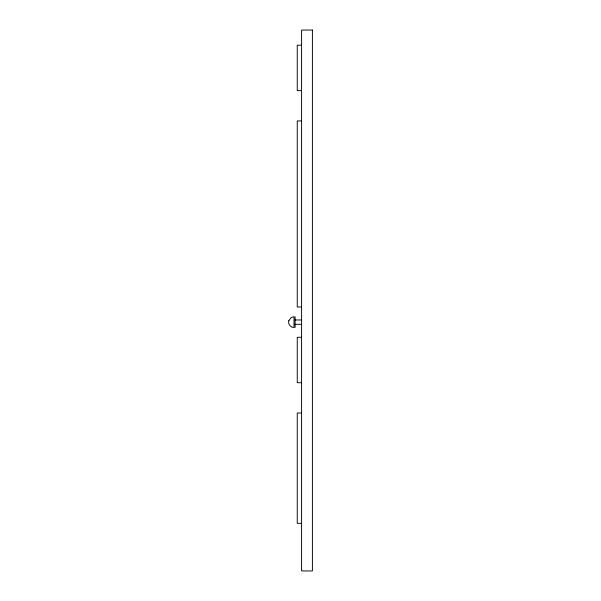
<?xml version="1.0" encoding="UTF-8"?>
<svg xmlns="http://www.w3.org/2000/svg" width="601" height="601" viewBox="0 0 601 601"><rect width="100%" height="100%" fill="white"/><g stroke="black" fill="none" stroke-linecap="round" stroke-linejoin="round"><path stroke-width="0.9" d="M301.582 45.195L297.255 45.195L297.255 90.631L301.582 90.631M301.582 120.921L297.255 120.921L297.255 306.991L301.582 306.991M295.091 319.972L301.582 319.972M295.091 324.3L301.582 324.3M301.582 337.281L297.255 337.281L297.255 382.717L301.582 382.717M301.582 413.007L297.255 413.007L297.255 523.351L301.582 523.351M295.091 316.727L295.091 327.545M288.788 320.739C287.834 324.029 290.584 327.605 294.009 327.545L294.009 316.727L291.305 317.448L288.788 320.739M312.4 30.05L301.582 30.05L301.582 570.95L312.4 570.95L312.4 30.05"/></g></svg>
